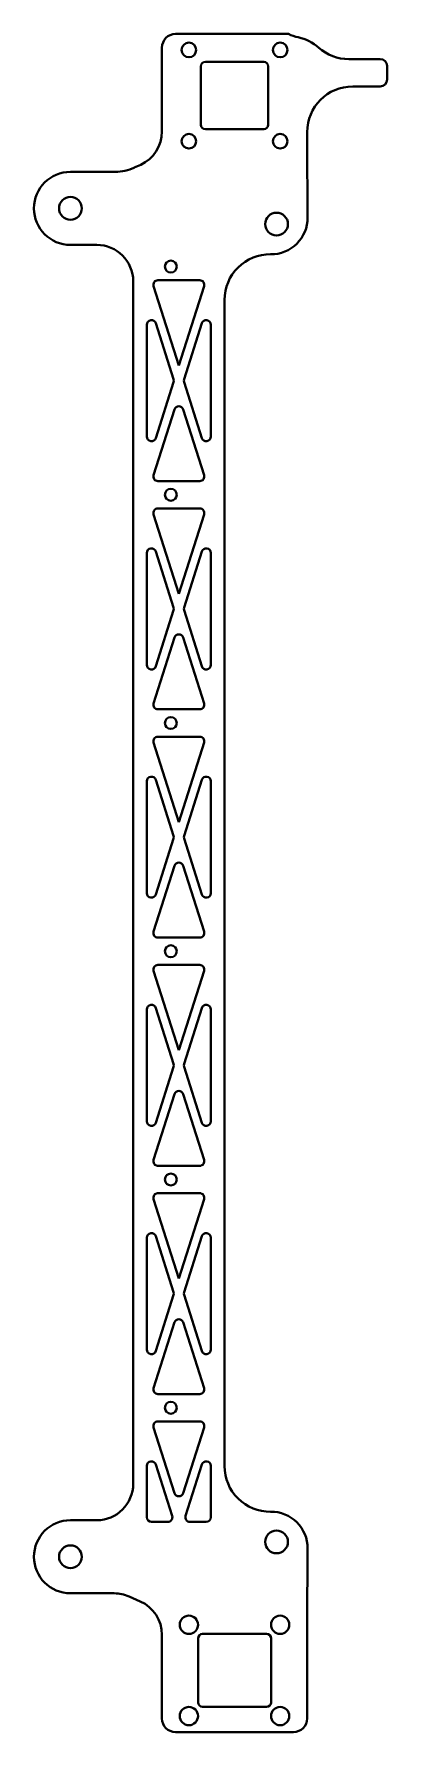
# Model space of a CAD drawing. Header units: inches. Extents: x -131 to -54, y 9 to 381.
import ezdxf

# ---------------------------------------------------------------- set-up
doc = ezdxf.new("R2010")
doc.units = ezdxf.units.IN
doc.header["$MEASUREMENT"] = 0
doc.layers.add('Visible', color=7, linetype='Continuous', lineweight=40)

msp = doc.modelspace()

# ---------------------------------------------------------------- linework, layer by layer
at = {"layer": 'Visible'}
for p, q in [((-100.41, 380.59), (-75.69, 380.59)), ((-103.41, 359.22), (-103.41, 377.59)), ((-94.89, 360.71), (-94.89, 373.48)), ((-93.89, 374.48), (-81.12, 374.48)), ((-80.12, 373.48), (-80.12, 360.71)), ((-55.6, 375.09), (-62.46, 375.09)), ((-54.1, 370.59), (-54.1, 373.59)), ((-61.61, 369.09), (-55.6, 369.09)), ((-81.12, 359.71), (-93.89, 359.71)), ((-71.61, 359.09), (-71.61, 357.47)), ((-71.5, 340.37), (-71.6, 357.15)), ((-113.65, 350.39), (-123.45, 350.39)), ((-109.47, 351.31), (-108.07, 351.95)), ((-123.45, 334.39), (-117.71, 334.39)), ((-109.71, 326.39), (-109.71, 62.99)), ((-99.71, 307.94), (-105.25, 325.34)), ((-104.29, 326.64), (-95.13, 326.64)), ((-94.18, 325.34), (-99.71, 307.94)), ((-89.71, 66.87), (-89.71, 322.32)), ((-106.71, 292.38), (-106.71, 316.9)), ((-104.76, 317.21), (-100.86, 304.95)), ((-98.57, 304.95), (-94.66, 317.21)), ((-92.71, 316.9), (-92.71, 292.38)), ((-100.86, 304.34), (-104.76, 292.08)), ((-94.66, 292.08), (-98.57, 304.34)), ((-105.25, 283.95), (-100.66, 298.35)), ((-98.76, 298.35), (-94.18, 283.95)), ((-95.13, 282.64), (-104.29, 282.64)), ((-99.71, 257.94), (-105.25, 275.34)), ((-104.29, 276.64), (-95.13, 276.64)), ((-94.18, 275.34), (-99.71, 257.94)), ((-106.71, 242.38), (-106.71, 266.9)), ((-104.76, 267.21), (-100.86, 254.95)), ((-98.57, 254.95), (-94.66, 267.21)), ((-92.71, 266.9), (-92.71, 242.38)), ((-100.86, 254.34), (-104.76, 242.08)), ((-94.66, 242.08), (-98.57, 254.34)), ((-105.25, 233.95), (-100.66, 248.35)), ((-98.76, 248.35), (-94.18, 233.95)), ((-95.13, 232.64), (-104.29, 232.64)), ((-99.71, 207.94), (-105.25, 225.34)), ((-104.29, 226.64), (-95.13, 226.64)), ((-94.18, 225.34), (-99.71, 207.94)), ((-106.71, 192.38), (-106.71, 216.9)), ((-104.76, 217.21), (-100.86, 204.95)), ((-98.57, 204.95), (-94.66, 217.21)), ((-92.71, 216.9), (-92.71, 192.38)), ((-100.86, 204.34), (-104.76, 192.08)), ((-94.66, 192.08), (-98.57, 204.34)), ((-105.25, 183.95), (-100.66, 198.35)), ((-98.76, 198.35), (-94.18, 183.95)), ((-95.13, 182.64), (-104.29, 182.64)), ((-99.71, 157.94), (-105.25, 175.34)), ((-104.29, 176.64), (-95.13, 176.64)), ((-94.18, 175.34), (-99.71, 157.94)), ((-106.71, 142.38), (-106.71, 166.9)), ((-104.76, 167.21), (-100.86, 154.95)), ((-98.57, 154.95), (-94.66, 167.21)), ((-92.71, 166.9), (-92.71, 142.38)), ((-100.86, 154.34), (-104.76, 142.08)), ((-94.66, 142.08), (-98.57, 154.34)), ((-105.25, 133.95), (-100.66, 148.35)), ((-98.76, 148.35), (-94.18, 133.95)), ((-95.13, 132.64), (-104.29, 132.64)), ((-104.29, 126.64), (-95.13, 126.64)), ((-99.71, 107.94), (-105.25, 125.34)), ((-94.18, 125.34), (-99.71, 107.94)), ((-106.71, 92.38), (-106.71, 116.9)), ((-104.76, 117.21), (-100.86, 104.95)), ((-98.57, 104.95), (-94.66, 117.21)), ((-92.71, 116.9), (-92.71, 92.38)), ((-100.86, 104.34), (-104.76, 92.08)), ((-94.66, 92.08), (-98.57, 104.34)), ((-105.25, 83.95), (-100.66, 98.35)), ((-98.76, 98.35), (-94.18, 83.95)), ((-95.13, 82.64), (-104.29, 82.64)), ((-100.66, 60.94), (-105.25, 75.34)), ((-104.29, 76.64), (-95.13, 76.64)), ((-94.18, 75.34), (-98.76, 60.94)), ((-104.76, 67.21), (-101.18, 55.95)), ((-98.25, 55.95), (-94.66, 67.21)), ((-106.71, 55.64), (-106.71, 66.9)), ((-92.71, 66.9), (-92.71, 55.64)), ((-117.71, 54.99), (-123.45, 54.99)), ((-102.13, 54.64), (-105.71, 54.64)), ((-93.71, 54.64), (-97.29, 54.64)), ((-71.5, 48.82), (-71.6, 31.97)), ((-123.45, 38.99), (-113.87, 38.99)), ((-108.15, 37.21), (-110.61, 38.3)), ((-103.41, 11.59), (-103.41, 29.9)), ((-94.51, 30.09), (-80.51, 30.09)), ((-71.61, 31.66), (-71.61, 11.59)), ((-95.51, 15.09), (-95.51, 29.09)), ((-79.51, 29.09), (-79.51, 15.09)), ((-80.51, 14.09), (-94.51, 14.09)), ((-74.61, 8.59), (-100.41, 8.59))]:
    msp.add_line(p, q, dxfattribs=at)
for centre, radius in [((-97.51, 377.09), 1.6), ((-77.51, 377.09), 1.6), ((-97.51, 357.09), 1.6), ((-77.51, 357.09), 1.6), ((-123.45, 342.39), 2.5), ((-78.31, 338.94), 2.5), ((-101.47, 329.64), 1.3), ((-101.47, 279.64), 1.3), ((-101.47, 229.64), 1.3), ((-101.47, 179.64), 1.3), ((-101.47, 129.64), 1.3), ((-101.47, 79.64), 1.3), ((-78.31, 50.25), 2.5), ((-123.45, 46.99), 2.5), ((-97.51, 32.09), 2), ((-77.51, 32.09), 2), ((-97.51, 12.09), 2), ((-77.51, 12.09), 2)]:
    msp.add_circle(centre, radius, dxfattribs=at)
for centre, radius, start, end in [((-100.41, 377.59), 3, 90, 180), ((-71.41, 389.63), 10, 244.6316, 257.6303), ((-75.69, 370.09), 10, 48.5904, 77.6303), ((-62.46, 385.09), 10, 228.5904, 270), ((-93.89, 373.48), 1, 90, 180), ((-81.12, 373.48), 1, 0, 90), ((-55.6, 373.59), 1.5, 0, 90), ((-61.61, 359.09), 10, 90, 180), ((-55.6, 370.59), 1.5, 270, 0), ((-111.41, 359.22), 8, 294.6713, 0), ((-93.89, 360.71), 1, 180, 270), ((-81.12, 360.71), 1, 270, 0), ((-63.61, 357.47), 8, 180, 182.3264), ((-123.45, 342.39), 8, 90, 270), ((-113.65, 360.39), 10, 270, 294.6713), ((-79.5, 340.32), 8, 269.3325, 0.3328), ((-117.71, 326.39), 8, 0, 90), ((-79.71, 322.32), 10, 89.3325, 180), ((-104.29, 325.64), 1, 90, 197.6501), ((-95.13, 325.64), 1, 342.3499, 90), ((-105.71, 316.9), 1, 17.6501, 180), ((-93.71, 316.9), 1, 0, 162.3499), ((-101.81, 304.64), 1, 342.3499, 17.6501), ((-97.61, 304.64), 1, 162.3499, 197.6501), ((-99.71, 298.05), 1, 17.6501, 162.3499), ((-105.71, 292.38), 1, 180, 342.3499), ((-93.71, 292.38), 1, 197.6501, 0), ((-104.29, 283.64), 1, 162.3499, 270), ((-95.13, 283.64), 1, 270, 17.6501), ((-104.29, 275.64), 1, 90, 197.6501), ((-95.13, 275.64), 1, 342.3499, 90), ((-105.71, 266.9), 1, 17.6501, 180), ((-93.71, 266.9), 1, 0, 162.3499), ((-101.81, 254.64), 1, 342.3499, 17.6501), ((-97.61, 254.64), 1, 162.3499, 197.6501), ((-99.71, 248.05), 1, 17.6501, 162.3499), ((-105.71, 242.38), 1, 180, 342.3499), ((-93.71, 242.38), 1, 197.6501, 0), ((-104.29, 233.64), 1, 162.3499, 270), ((-95.13, 233.64), 1, 270, 17.6501), ((-104.29, 225.64), 1, 90, 197.6501), ((-95.13, 225.64), 1, 342.3499, 90), ((-105.71, 216.9), 1, 17.6501, 180), ((-93.71, 216.9), 1, 0, 162.3499), ((-101.81, 204.64), 1, 342.3499, 17.6501), ((-97.61, 204.64), 1, 162.3499, 197.6501), ((-99.71, 198.05), 1, 17.6501, 162.3499), ((-105.71, 192.38), 1, 180, 342.3499), ((-93.71, 192.38), 1, 197.6501, 0), ((-104.29, 183.64), 1, 162.3499, 270), ((-95.13, 183.64), 1, 270, 17.6501), ((-104.29, 175.64), 1, 90, 197.6501), ((-95.13, 175.64), 1, 342.3499, 90), ((-105.71, 166.9), 1, 17.6501, 180), ((-93.71, 166.9), 1, 0, 162.3499), ((-101.81, 154.64), 1, 342.3499, 17.6501), ((-97.61, 154.64), 1, 162.3499, 197.6501), ((-99.71, 148.05), 1, 17.6501, 162.3499), ((-105.71, 142.38), 1, 180, 342.3499), ((-93.71, 142.38), 1, 197.6501, 0), ((-104.29, 133.64), 1, 162.3499, 270), ((-95.13, 133.64), 1, 270, 17.6501), ((-104.29, 125.64), 1, 90, 197.6501), ((-95.13, 125.64), 1, 342.3499, 90), ((-105.71, 116.9), 1, 17.6501, 180), ((-93.71, 116.9), 1, 0, 162.3499), ((-101.81, 104.64), 1, 342.3499, 17.6501), ((-97.61, 104.64), 1, 162.3499, 197.6501), ((-99.71, 98.05), 1, 17.6501, 162.3499), ((-105.71, 92.38), 1, 180, 342.3499), ((-93.71, 92.38), 1, 197.6501, 0), ((-104.29, 83.64), 1, 162.3499, 270), ((-95.13, 83.64), 1, 270, 17.6501), ((-104.29, 75.64), 1, 90, 197.6501), ((-95.13, 75.64), 1, 342.3499, 90), ((-105.71, 66.9), 1, 17.6501, 180), ((-93.71, 66.9), 1, 0, 162.3499), ((-79.71, 66.87), 10, 180, 270.6675), ((-117.71, 62.99), 8, 270, 0), ((-99.71, 61.24), 1, 197.6501, 342.3499), ((-102.13, 55.64), 1, 270, 17.6501), ((-97.29, 55.64), 1, 162.3499, 270), ((-79.5, 48.87), 8, 359.6672, 90.6675), ((-123.45, 46.99), 8, 90, 270), ((-105.71, 55.64), 1, 180, 270), ((-93.71, 55.64), 1, 270, 0), ((-113.87, 30.99), 8, 66.0013, 90), ((-111.41, 29.9), 8, 0, 66.0013), ((-94.51, 29.09), 1, 90, 180), ((-80.51, 29.09), 1, 0, 90), ((-63.61, 31.66), 8, 177.7416, 180), ((-94.51, 15.09), 1, 180, 270), ((-80.51, 15.09), 1, 270, 0), ((-100.41, 11.59), 3, 180, 270), ((-74.61, 11.59), 3, 270, 0)]:
    msp.add_arc(centre, radius, start, end, dxfattribs=at)

doc.saveas('drawing.dxf')
